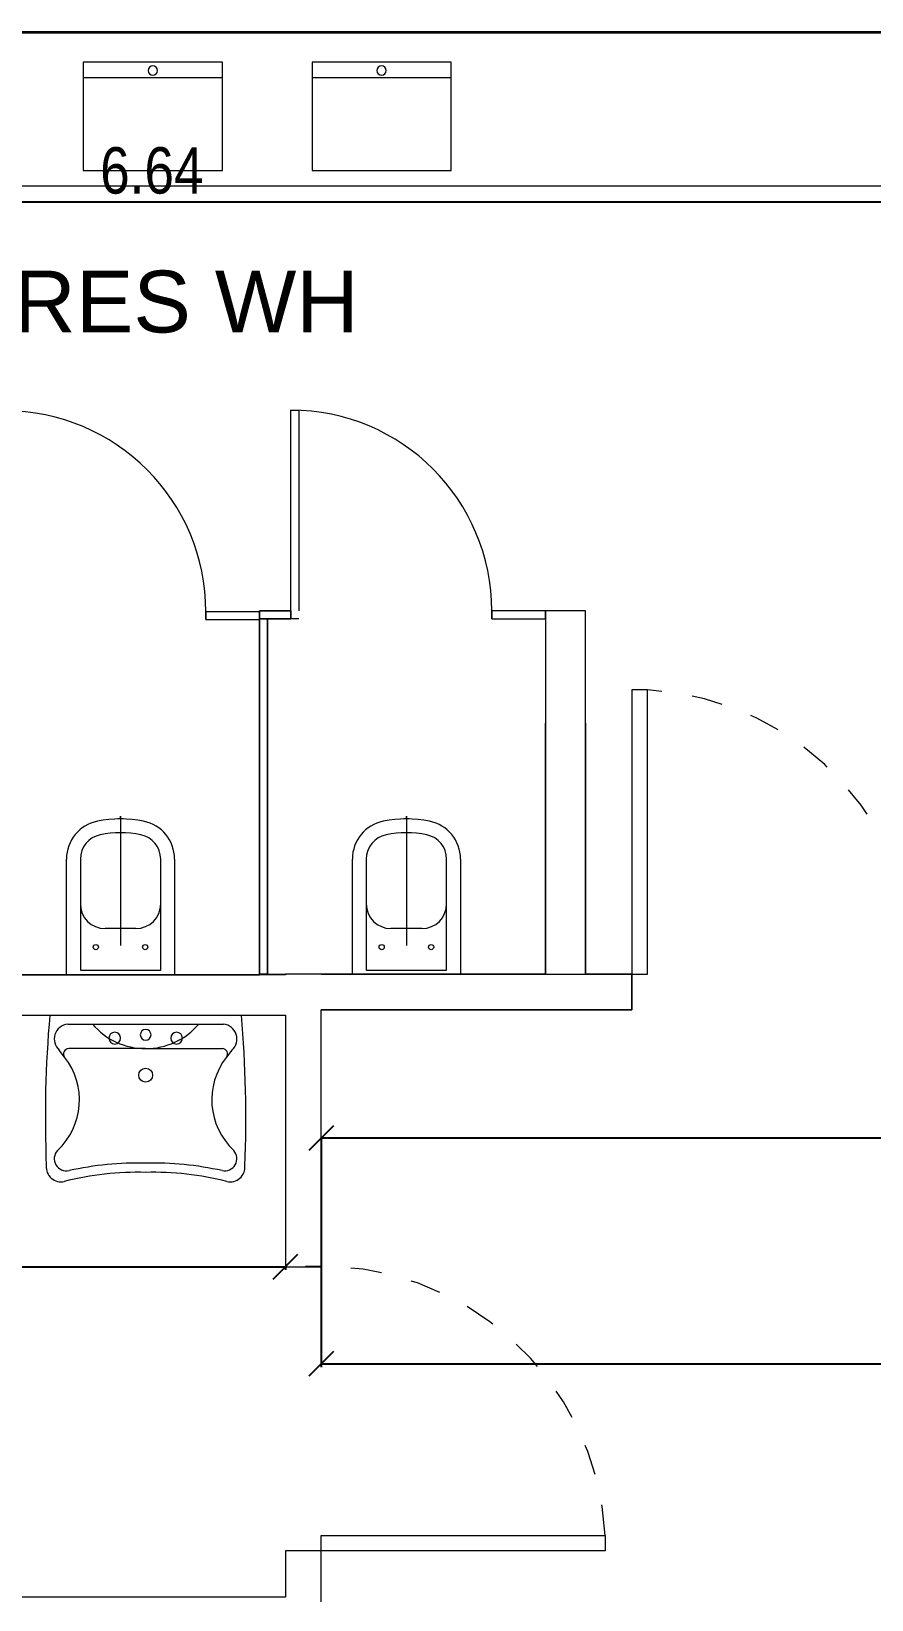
# Model space of a CAD drawing. Header units: millimetres. Extents: x 38 to 139, y 58 to 123.
# Drawn here: x 45.68 to 48.4, y 100.28 to 105.36 of the extents above; entities that cross this region are included whole.
import ezdxf

# ---------------------------------------------------------------- set-up
doc = ezdxf.new("R2010")
doc.units = ezdxf.units.MM
doc.linetypes.add('Dash 1_16_', pattern=[0.003174, 0.001587, -0.001587])
for name, color, linetype, lineweight in [('A-DOORSYM', 7, 'Continuous', 9), ('A-FLORCAM', 7, 'Continuous', 9), ('A-WALL', 7, 'Continuous', 9), ('DIMENSION', 1, 'Continuous', 25), ('P-SANRFIM', 7, 'Continuous', 9)]:
    doc.layers.add(name, color=color, linetype=linetype, lineweight=lineweight)
doc.layers.add('estructura', color=7, linetype='Continuous')
doc.layers.add('Sectores', color=3, linetype='Continuous')
doc.styles.add('ARIALNARROW', font='ARIALN.TTF')
doc.styles.add('MtXpl_Arial_Unicode_', font='ARIALUNI.ttf')
doc.dimstyles.new('C', dxfattribs={"dimscale": 1.5, "dimtxt": 0.15, "dimasz": 0.08, "dimexe": 0.01, "dimexo": 0, "dimgap": 0.025, "dimtad": 1, "dimzin": 0, "dimdsep": 46, "dimtxsty": 'ARIALNARROW', "dimblk": 'OBLIQUE', "dimcen": 0, "dimclrd": 256, "dimclre": 256, "dimclrt": 256, "dimadec": 0, "dimazin": 0, "dimtfac": 1.666667, "dimtofl": 0, "dimtmove": 0, "dimatfit": 0, "dimldrblk": 'OBLIQUE', "dimfxl": 0.1, "dimtolj": 1, "dimtzin": 0, "dimarcsym": 0})

# ---------------------------------------------------------------- blocks, each defined once
blk = doc.blocks.new('_Oblique')
at = {"layer": 'estructura', "color": 0, "lineweight": -2}
blk.add_line((-0.5, -0.5), (0.5, 0.5), dxfattribs=at)
blk = doc.blocks.new('*D23')
at = {"layer": 'Defpoints', "color": 0}
for p in [(42.745894, 101.359709), (46.506294, 101.361337), (46.506294, 101.359709)]:
    blk.add_point(p, dxfattribs=at)
at = {"layer": 'DIMENSION', "lineweight": -2}
for p, q in [((42.745894, 101.359709), (42.745894, 101.369709)), ((42.745894, 101.359709), (46.506294, 101.359709)), ((46.506294, 101.361337), (46.506294, 101.349709))]:
    blk.add_line(p, q, dxfattribs=at)
at = {"layer": 'DIMENSION', "lineweight": -2, "xscale": 0.08, "yscale": 0.08, "zscale": 0.08, "rotation": 180}
blk.add_blockref('_Oblique', (42.745894, 101.359709), dxfattribs=at)
at = {"layer": 'DIMENSION', "lineweight": -2, "xscale": 0.08, "yscale": 0.08, "zscale": 0.08}
blk.add_blockref('_Oblique', (46.506294, 101.359709), dxfattribs=at)
at = {"layer": 'DIMENSION', "insert": (44.626094, 101.461286), "char_height": 0.15, "attachment_point": 5, "style": 'ARIALNARROW'}
blk.add_mtext('\\A1;3.76', dxfattribs=at)
blk = doc.blocks.new('*D24')
at = {"layer": 'Defpoints', "color": 0}
for p in [(46.621294, 101.775459), (56.973382, 101.34494), (56.973382, 101.04494)]:
    blk.add_point(p, dxfattribs=at)
at = {"layer": 'DIMENSION', "lineweight": -2}
for p, q in [((46.621294, 101.775459), (46.621294, 101.03494)), ((56.973382, 101.34494), (56.973382, 101.03494)), ((46.621294, 101.04494), (56.973382, 101.04494))]:
    blk.add_line(p, q, dxfattribs=at)
at = {"layer": 'DIMENSION', "lineweight": -2, "xscale": 0.08, "yscale": 0.08, "zscale": 0.08, "rotation": 180}
blk.add_blockref('_Oblique', (46.621294, 101.04494), dxfattribs=at)
at = {"layer": 'DIMENSION', "lineweight": -2, "xscale": 0.08, "yscale": 0.08, "zscale": 0.08}
blk.add_blockref('_Oblique', (56.973382, 101.04494), dxfattribs=at)
at = {"layer": 'DIMENSION', "insert": (51.797338, 101.146517), "char_height": 0.15, "attachment_point": 5, "style": 'ARIALNARROW'}
blk.add_mtext('\\A1;10.35', dxfattribs=at)
blk = doc.blocks.new('*D25')
at = {"layer": 'Defpoints', "color": 0}
for p in [(52.755732, 102.191209), (46.621294, 101.775459), (46.621294, 101.775459)]:
    blk.add_point(p, dxfattribs=at)
at = {"layer": 'DIMENSION', "lineweight": -2}
for p, q in [((52.755732, 102.191209), (52.755732, 101.765459)), ((46.621294, 101.775459), (46.621294, 101.765459)), ((52.755732, 101.775459), (46.621294, 101.775459))]:
    blk.add_line(p, q, dxfattribs=at)
at = {"layer": 'DIMENSION', "lineweight": -2, "xscale": 0.08, "yscale": 0.08, "zscale": 0.08, "rotation": 180}
blk.add_blockref('_Oblique', (46.621294, 101.775459), dxfattribs=at)
at = {"layer": 'DIMENSION', "lineweight": -2, "xscale": 0.08, "yscale": 0.08, "zscale": 0.08}
blk.add_blockref('_Oblique', (52.755732, 101.775459), dxfattribs=at)
at = {"layer": 'DIMENSION', "insert": (49.688513, 101.877036), "char_height": 0.15, "attachment_point": 5, "style": 'ARIALNARROW'}
blk.add_mtext('\\A1;6.13', dxfattribs=at)
blk = doc.blocks.new('*D34')
at = {"layer": 'Defpoints', "color": 0}
for p in [(42.750894, 105.104703), (49.395787, 105.104703), (42.750894, 104.804703)]:
    blk.add_point(p, dxfattribs=at)
at = {"layer": 'DIMENSION', "lineweight": -2}
for p, q in [((42.750894, 105.104703), (42.750894, 104.794703)), ((49.395787, 105.104703), (49.395787, 104.794703)), ((49.395787, 104.804703), (42.750894, 104.804703))]:
    blk.add_line(p, q, dxfattribs=at)
at = {"layer": 'DIMENSION', "lineweight": -2, "xscale": 0.08, "yscale": 0.08, "zscale": 0.08, "rotation": 180}
blk.add_blockref('_Oblique', (42.750894, 104.804703), dxfattribs=at)
at = {"layer": 'DIMENSION', "lineweight": -2, "xscale": 0.08, "yscale": 0.08, "zscale": 0.08}
blk.add_blockref('_Oblique', (49.395787, 104.804703), dxfattribs=at)
at = {"layer": 'DIMENSION', "insert": (46.07334, 104.906279), "char_height": 0.15, "attachment_point": 5, "style": 'ARIALNARROW'}
blk.add_mtext('\\A1;6.64', dxfattribs=at)

msp = doc.modelspace()

# ---------------------------------------------------------------- linework, layer by layer
at = {"layer": 'A-DOORSYM', "color": 252}
for p, q in [((47.677494, 103.226209), (47.627494, 103.226209)), ((47.627494, 103.226209), (47.627494, 102.306209)), ((47.677494, 102.306209), (47.677494, 103.226209)), ((47.627494, 102.306209), (47.677494, 102.306209)), ((46.621294, 100.489709), (47.541294, 100.489709)), ((46.621294, 100.439709), (46.621294, 100.489709)), ((47.541294, 100.489709), (47.541294, 100.439709)), ((47.541294, 100.439709), (46.621294, 100.439709))]:
    msp.add_line(p, q, dxfattribs=at)
at = {"layer": 'A-DOORSYM', "color": 252, "linetype": 'Dash 1_16_'}
for centre, start, end in [((47.627494, 102.306209), 356.889159, 86.889159), ((46.621294, 100.439709), 3.110841, 93.110841)]:
    msp.add_arc(centre, 0.921358, start, end, dxfattribs=at)
at = {"layer": 'A-FLORCAM', "color": 252}
for p, q in [((49.395787, 105.352203), (42.750894, 105.352203)), ((42.750894, 105.352203), (49.395787, 105.352203)), ((45.851651, 105.257203), (45.851651, 104.907203)), ((46.301651, 105.257203), (45.851651, 105.257203)), ((46.301651, 104.907203), (46.301651, 105.257203)), ((46.592061, 105.257203), (46.592061, 104.907203)), ((47.042061, 105.257203), (46.592061, 105.257203)), ((47.042061, 104.907203), (47.042061, 105.257203)), ((46.301651, 105.207203), (45.851651, 105.207203)), ((47.042061, 105.207203), (46.592061, 105.207203)), ((45.851651, 104.907203), (46.301651, 104.907203)), ((46.592061, 104.907203), (47.042061, 104.907203)), ((42.745894, 104.857203), (49.400787, 104.857203)), ((46.523694, 104.131609), (46.549094, 104.131609)), ((46.523694, 103.481609), (46.523694, 104.131609)), ((46.549094, 104.131609), (46.549094, 103.481609)), ((46.422094, 103.481609), (46.523694, 103.481609)), ((46.422094, 102.306209), (46.422094, 103.481609)), ((46.523694, 103.481609), (46.523694, 103.456209)), ((47.347494, 103.481609), (47.173694, 103.481609)), ((47.173694, 103.481609), (47.173694, 103.456209)), ((47.347494, 103.481609), (47.347494, 103.456209)), ((46.422094, 103.479109), (46.248294, 103.479109)), ((46.248294, 103.479109), (46.248294, 103.453709)), ((46.248294, 103.453709), (46.422094, 103.453709)), ((46.422094, 103.479109), (46.422094, 103.453709)), ((46.447494, 103.456209), (46.447494, 102.306209)), ((46.523694, 103.456209), (46.447494, 103.456209)), ((46.549094, 103.456209), (46.523694, 103.456209)), ((47.173694, 103.456209), (47.347494, 103.456209)), ((45.522094, 102.303709), (46.422094, 102.303709)), ((46.447494, 102.306209), (46.422094, 102.306209)), ((46.422094, 102.306209), (46.447494, 102.306209)), ((46.447494, 102.306209), (46.506294, 102.306209))]:
    msp.add_line(p, q, dxfattribs=at)
at = {"layer": 'A-FLORCAM', "color": 252, "lineweight": 18}
for p, q in [((46.523694, 103.481609), (46.422094, 103.481609)), ((46.422094, 103.481609), (46.422094, 103.456209)), ((46.523694, 103.481609), (46.523694, 103.456209)), ((46.523694, 103.456209), (46.523694, 103.481609)), ((47.173694, 103.456209), (47.173694, 103.481609)), ((47.347494, 103.481609), (47.173694, 103.481609)), ((47.173694, 103.481609), (47.173694, 103.456209)), ((47.347494, 103.456209), (47.347494, 103.481609)), ((46.248294, 103.453709), (46.248294, 103.479109)), ((46.422094, 103.479109), (46.248294, 103.479109)), ((46.248294, 103.479109), (46.248294, 103.453709)), ((46.248294, 103.453709), (46.422094, 103.453709)), ((46.422094, 103.453709), (46.422094, 103.479109)), ((46.447494, 103.456209), (46.422094, 103.456209)), ((46.422094, 103.456209), (46.422094, 102.306209)), ((46.422094, 103.456209), (46.523694, 103.456209)), ((46.447494, 102.306209), (46.447494, 103.456209)), ((47.173694, 103.456209), (47.347494, 103.456209)), ((46.422094, 102.306209), (46.447494, 102.306209))]:
    msp.add_line(p, q, dxfattribs=at)
at = {"layer": 'A-FLORCAM', "color": 252}
for centre, radius, start, end in [((46.076651, 105.230328), 0.015, 0, 180), ((46.076651, 105.230328), 0.015, 180, 0), ((46.817061, 105.230328), 0.015, 0, 180), ((46.817061, 105.230328), 0.015, 180, 0), ((45.598294, 103.479109), 0.65, 0, 90), ((46.523694, 103.481609), 0.65, 0, 90)]:
    msp.add_arc(centre, radius, start, end, dxfattribs=at)
at = {"layer": 'A-WALL', "color": 252, "lineweight": 18}
for p, q in [((42.745894, 105.357203), (49.400787, 105.357203)), ((47.477494, 103.481609), (47.347494, 103.481609)), ((47.477494, 102.306209), (47.477494, 103.481609)), ((47.347494, 103.456209), (47.347494, 102.306209)), ((47.347494, 102.306209), (47.347494, 103.118654)), ((47.477494, 103.118654), (47.477494, 102.306209)), ((46.506294, 102.303709), (45.522094, 102.303709)), ((46.506294, 102.306209), (46.506294, 102.303709)), ((47.347494, 102.306209), (46.506294, 102.306209)), ((46.621294, 102.306209), (47.627494, 102.306209)), ((47.627494, 102.306209), (47.477494, 102.306209)), ((47.627494, 102.191209), (47.627494, 102.306209)), ((47.627494, 102.306209), (47.627494, 102.191209)), ((45.638232, 102.173709), (46.506294, 102.173709)), ((46.506294, 102.173709), (46.506294, 101.359709)), ((46.621294, 101.359709), (46.621294, 102.191209)), ((46.621294, 102.191209), (47.627494, 102.191209)), ((47.627494, 102.191209), (46.621294, 102.191209)), ((46.506294, 101.359709), (46.621294, 101.359709)), ((46.506294, 100.439709), (46.506294, 100.289709)), ((46.621294, 100.439709), (46.506294, 100.439709)), ((46.621294, 100.274709), (46.621294, 100.439709)), ((46.506294, 100.289709), (44.100732, 100.289709))]:
    msp.add_line(p, q, dxfattribs=at)
at = {"layer": 'P-SANRFIM', "color": 252}
for p, q in [((45.972094, 102.818049), (45.972094, 102.817215)), ((45.972094, 102.818049), (45.972094, 102.817215)), ((45.972094, 102.817214), (45.972094, 102.818048)), ((45.972094, 102.818048), (45.972094, 102.817214)), ((45.972094, 102.817215), (45.972094, 102.816196)), ((45.972094, 102.817215), (45.972094, 102.816196)), ((45.972094, 102.816196), (45.972094, 102.817214)), ((45.972094, 102.817214), (45.972094, 102.816196)), ((45.972094, 102.816196), (45.972094, 102.814994)), ((45.972094, 102.816196), (45.972094, 102.814994)), ((45.972094, 102.814993), (45.972094, 102.816196)), ((45.972094, 102.816196), (45.972094, 102.814993)), ((45.972094, 102.81558), (45.972094, 102.814497)), ((45.972094, 102.814958), (45.972094, 102.81558)), ((45.972094, 102.814994), (45.972094, 102.813608)), ((45.972094, 102.814994), (45.972094, 102.813608)), ((45.972094, 102.813607), (45.972094, 102.814993)), ((45.972094, 102.814993), (45.972094, 102.813607)), ((45.972094, 102.813945), (45.972094, 102.814958)), ((45.972094, 102.814497), (45.972094, 102.813704)), ((45.972094, 102.812335), (45.972094, 102.813945)), ((45.972094, 102.813704), (45.972094, 102.811314)), ((45.972094, 102.813608), (45.972094, 102.812038)), ((45.972094, 102.813608), (45.972094, 102.812038)), ((45.972094, 102.812038), (45.972094, 102.813607)), ((45.972094, 102.813607), (45.972094, 102.812038)), ((45.972094, 102.812038), (45.972094, 102.80979)), ((45.972094, 102.812038), (45.972094, 102.80979)), ((45.972094, 102.809789), (45.972094, 102.812038)), ((45.972094, 102.812038), (45.972094, 102.809789)), ((45.972094, 102.811314), (45.972094, 102.808365)), ((45.972094, 102.810004), (45.972094, 102.810843)), ((45.972094, 102.808981), (45.972094, 102.810004)), ((45.972094, 102.80979), (45.972094, 102.80685)), ((45.972094, 102.807772), (45.972094, 102.808981)), ((45.972094, 102.80685), (45.972094, 102.803236)), ((45.972094, 102.803236), (45.972094, 102.798965)), ((45.972094, 102.798965), (45.972094, 102.794054)), ((45.972094, 102.794054), (45.972094, 102.788521)), ((45.972094, 102.788521), (45.972094, 102.782411)), ((45.972094, 102.782411), (45.972094, 102.77578)), ((45.972094, 102.77578), (45.972094, 102.768659)), ((45.972094, 102.768659), (45.972094, 102.761081)), ((46.897494, 102.818049), (46.897494, 102.817215)), ((46.897494, 102.818049), (46.897494, 102.817215)), ((46.897494, 102.817214), (46.897494, 102.818048)), ((46.897494, 102.818048), (46.897494, 102.817214)), ((46.897494, 102.817215), (46.897494, 102.816196)), ((46.897494, 102.817215), (46.897494, 102.816196)), ((46.897494, 102.816196), (46.897494, 102.817214)), ((46.897494, 102.817214), (46.897494, 102.816196)), ((46.897494, 102.816196), (46.897494, 102.814994)), ((46.897494, 102.816196), (46.897494, 102.814994)), ((46.897494, 102.814993), (46.897494, 102.816196)), ((46.897494, 102.816196), (46.897494, 102.814993)), ((46.897494, 102.81558), (46.897494, 102.814497)), ((46.897494, 102.814958), (46.897494, 102.81558)), ((46.897494, 102.814994), (46.897494, 102.813608)), ((46.897494, 102.814994), (46.897494, 102.813608)), ((46.897494, 102.813607), (46.897494, 102.814993)), ((46.897494, 102.814993), (46.897494, 102.813607)), ((46.897494, 102.813945), (46.897494, 102.814958)), ((46.897494, 102.814497), (46.897494, 102.813704)), ((46.897494, 102.812335), (46.897494, 102.813945)), ((46.897494, 102.813704), (46.897494, 102.811314)), ((46.897494, 102.813608), (46.897494, 102.812038)), ((46.897494, 102.813608), (46.897494, 102.812038)), ((46.897494, 102.812038), (46.897494, 102.813607)), ((46.897494, 102.813607), (46.897494, 102.812038)), ((46.897494, 102.812038), (46.897494, 102.80979)), ((46.897494, 102.812038), (46.897494, 102.80979)), ((46.897494, 102.809789), (46.897494, 102.812038)), ((46.897494, 102.812038), (46.897494, 102.809789)), ((46.897494, 102.811314), (46.897494, 102.808365)), ((46.897494, 102.810004), (46.897494, 102.810843)), ((46.897494, 102.808981), (46.897494, 102.810004)), ((46.897494, 102.80979), (46.897494, 102.80685)), ((46.897494, 102.807772), (46.897494, 102.808981)), ((46.897494, 102.80685), (46.897494, 102.803236)), ((46.897494, 102.803236), (46.897494, 102.798965)), ((46.897494, 102.798965), (46.897494, 102.794054)), ((46.897494, 102.794054), (46.897494, 102.788521)), ((46.897494, 102.788521), (46.897494, 102.782411)), ((46.897494, 102.782411), (46.897494, 102.77578)), ((46.897494, 102.77578), (46.897494, 102.768659)), ((46.897494, 102.768659), (46.897494, 102.761081)), ((45.972094, 102.761081), (45.972094, 102.753078)), ((45.972094, 102.753078), (45.972094, 102.744683)), ((45.972094, 102.744683), (45.972094, 102.735966)), ((45.972094, 102.735966), (45.972094, 102.727004)), ((45.972094, 102.727004), (45.972094, 102.717839)), ((45.972094, 102.727004), (45.972094, 102.717839)), ((46.897494, 102.761081), (46.897494, 102.753078)), ((46.897494, 102.753078), (46.897494, 102.744683)), ((46.897494, 102.744683), (46.897494, 102.735966)), ((46.897494, 102.735966), (46.897494, 102.727004)), ((46.897494, 102.727004), (46.897494, 102.717839)), ((46.897494, 102.727004), (46.897494, 102.717839)), ((45.797094, 102.488709), (45.797094, 102.678699)), ((45.842094, 102.678699), (45.842094, 102.320709)), ((45.972094, 102.717839), (45.972094, 102.70851)), ((45.972094, 102.70851), (45.972094, 102.699058)), ((45.972094, 102.699058), (45.972094, 102.689523)), ((45.972094, 102.689523), (45.972094, 102.499533)), ((46.102094, 102.320709), (46.102094, 102.678699)), ((46.147094, 102.678699), (46.147094, 102.488709)), ((46.722494, 102.488709), (46.722494, 102.678699)), ((46.767494, 102.678699), (46.767494, 102.320709)), ((46.897494, 102.717839), (46.897494, 102.70851)), ((46.897494, 102.70851), (46.897494, 102.699058)), ((46.897494, 102.699058), (46.897494, 102.689523)), ((46.897494, 102.689523), (46.897494, 102.499533)), ((47.027494, 102.320709), (47.027494, 102.678699)), ((47.072494, 102.678699), (47.072494, 102.488709)), ((45.797094, 102.306709), (45.797094, 102.488709)), ((45.972094, 102.499533), (45.972094, 102.429534)), ((46.147094, 102.488709), (46.147094, 102.306709)), ((46.722494, 102.306709), (46.722494, 102.488709)), ((46.897494, 102.499533), (46.897494, 102.429534)), ((47.072494, 102.488709), (47.072494, 102.306709)), ((46.022094, 102.453709), (45.922094, 102.453709)), ((45.972094, 102.429534), (45.972094, 102.426736)), ((45.972094, 102.426736), (45.972094, 102.42397)), ((45.972094, 102.42397), (45.972094, 102.421251)), ((45.972094, 102.421251), (45.972094, 102.418595)), ((45.972094, 102.418595), (45.972094, 102.416017)), ((45.972094, 102.416017), (45.972094, 102.413533)), ((45.972094, 102.413533), (45.972094, 102.411172)), ((46.947494, 102.453709), (46.847494, 102.453709)), ((46.897494, 102.429534), (46.897494, 102.426736)), ((46.897494, 102.426736), (46.897494, 102.42397)), ((46.897494, 102.42397), (46.897494, 102.421251)), ((46.897494, 102.421251), (46.897494, 102.418595)), ((46.897494, 102.418595), (46.897494, 102.416017)), ((46.897494, 102.416017), (46.897494, 102.413533)), ((46.897494, 102.413533), (46.897494, 102.411172)), ((45.972094, 102.411172), (45.972094, 102.408959)), ((45.972094, 102.408959), (45.972094, 102.406906)), ((45.972094, 102.406906), (45.972094, 102.405025)), ((45.972094, 102.405025), (45.972094, 102.403326)), ((45.972094, 102.403326), (45.972094, 102.401821)), ((45.972094, 102.401821), (45.972094, 102.400535)), ((45.972094, 102.400535), (45.972094, 102.399472)), ((45.972094, 102.399472), (45.972094, 102.398636)), ((46.897494, 102.411172), (46.897494, 102.408959)), ((46.897494, 102.408959), (46.897494, 102.406906)), ((46.897494, 102.406906), (46.897494, 102.405025)), ((46.897494, 102.405025), (46.897494, 102.403326)), ((46.897494, 102.403326), (46.897494, 102.401821)), ((46.897494, 102.401821), (46.897494, 102.400535)), ((46.897494, 102.400535), (46.897494, 102.399472)), ((46.897494, 102.399472), (46.897494, 102.398636)), ((45.844094, 102.318709), (46.100094, 102.318709)), ((46.769494, 102.318709), (47.025494, 102.318709)), ((45.801082, 102.144543), (46.053449, 102.144543)), ((46.053449, 102.144543), (46.305381, 102.144543)), ((45.791291, 102.037909), (45.773573, 102.060109)), ((46.053014, 102.065271), (45.8046, 102.065271)), ((46.053014, 102.065271), (46.301864, 102.065271)), ((46.332891, 102.060109), (46.315173, 102.037909))]:
    msp.add_line(p, q, dxfattribs=at)
for centre, radius in [((45.892094, 102.393709), 0.0085), ((46.052094, 102.393709), 0.0085), ((46.817494, 102.393709), 0.0085), ((46.977494, 102.393709), 0.0085), ((46.053449, 101.979265), 0.0225)]:
    msp.add_circle(centre, radius, dxfattribs=at)
for centre, radius, start, end in [((45.922094, 102.678699), 0.125, 101.444153, 180), ((45.972094, 102.431709), 0.377, 78.555847, 101.444153), ((45.972094, 102.431709), 0.377, 88.724663, 91.275337), ((46.022094, 102.678699), 0.125, 0, 78.555847), ((46.847494, 102.678699), 0.125, 101.444153, 180), ((46.897494, 102.431709), 0.377, 78.555847, 101.444153), ((46.897494, 102.431709), 0.377, 88.724663, 91.275337), ((46.947494, 102.678699), 0.125, 0, 78.555847), ((45.922094, 102.678699), 0.08, 101.444153, 180), ((45.972094, 102.431709), 0.332, 78.555847, 101.444153), ((46.022094, 102.678699), 0.08, 0, 78.555847), ((46.847494, 102.678699), 0.08, 101.444153, 180), ((46.897494, 102.431709), 0.332, 78.555847, 101.444153), ((46.947494, 102.678699), 0.08, 0, 78.555847), ((45.922094, 102.533709), 0.08, 180, 270), ((46.022094, 102.533709), 0.08, 270, 0), ((46.847494, 102.533709), 0.08, 180, 270), ((46.947494, 102.533709), 0.08, 270, 0), ((45.844094, 102.320709), 0.002, 180, 270), ((46.100094, 102.320709), 0.002, 270, 0), ((46.769494, 102.320709), 0.002, 180, 270), ((47.025494, 102.320709), 0.002, 270, 0), ((45.800094, 102.306709), 0.003, 180, 270), ((46.144094, 102.306709), 0.003, 270, 0), ((46.725494, 102.306709), 0.003, 180, 195), ((47.069494, 102.306709), 0.003, 345, 0), ((49.559144, 101.840671), 3.830417, 175.012081, 182.313651), ((42.54732, 101.840671), 3.830417, 357.686349, 4.987919), ((45.806235, 102.096165), 0.048651, 96.080181, 227.82749), ((46.053014, 102.291253), 0.225982, 220.482287, 270), ((45.953449, 102.09926), 0.01905, 0, 180), ((46.053449, 102.110078), 0.0175, 90, 270), ((46.053449, 102.291253), 0.225982, 270, 319.517713), ((46.053449, 102.110078), 0.0175, 270, 90), ((46.153449, 102.09926), 0.01905, 0, 180), ((46.300228, 102.096165), 0.048651, 312.17251, 83.919819), ((45.8046, 102.048353), 0.016918, 90, 218.123894), ((45.953449, 102.09926), 0.01905, 180, 0), ((46.153449, 102.09926), 0.01905, 180, 0), ((46.301864, 102.048353), 0.016918, 321.876109, 90), ((45.615046, 101.899596), 0.224037, 312.980749, 38.123894), ((46.491418, 101.899596), 0.224037, 141.876106, 227.019251), ((45.797277, 101.70917), 0.039666, 138.033708, 282.111101), ((46.309187, 101.70917), 0.039666, 257.888899, 41.966292), ((45.779016, 101.681663), 0.04737, 174.701686, 283.493768), ((46.028259, 100.687567), 0.977498, 88.536062, 104.103401), ((46.028744, 100.673197), 1.021852, 88.626844, 102.6135), ((46.077719, 100.673197), 1.021852, 77.3865, 91.373156), ((46.078205, 100.687567), 0.977498, 75.896599, 91.463938), ((46.327447, 101.681663), 0.04737, 256.506232, 5.298314)]:
    msp.add_arc(centre, radius, start, end, dxfattribs=at)

# ---------------------------------------------------------------- texts
at = {"layer": 'Sectores', "style": 'MtXpl_Arial_Unicode_'}
msp.add_text('BAÑO MUJERES WH', height=0.2, dxfattribs=at).set_placement((43.995628, 104.382798))

# ---------------------------------------------------------------- dimensions: what is measured, and where the dimension line sits
at = {"layer": 'DIMENSION'}
for base, p1, p2, override, picture, middle in [((42.750894, 104.804703), (49.395787, 105.104703), (42.750894, 105.104703), {"dimscale": 1, "dimlfac": 1, "dimtxsty": 'ARIALNARROW', "dimtmove": 1, "dimtolj": 1}, '*D34', (46.07334, 104.906279)), ((46.621294, 101.775459), (52.755732, 102.191209), (46.621294, 101.775459), {"dimscale": 1, "dimlfac": 1, "dimtxsty": 'ARIALNARROW', "dimtolj": 1}, '*D25', (49.688513, 101.877036)), ((56.973382, 101.04494), (46.621294, 101.775459), (56.973382, 101.34494), {"dimscale": 1, "dimlfac": 1, "dimtxsty": 'ARIALNARROW', "dimtolj": 1}, '*D24', (51.797338, 101.146517)), ((46.506294, 101.359709), (42.745894, 101.359709), (46.506294, 101.361337), {"dimscale": 1, "dimlfac": 1, "dimtxsty": 'ARIALNARROW', "dimtolj": 1}, '*D23', (44.626094, 101.461286))]:
    dim = msp.add_linear_dim(base=base, p1=p1, p2=p2, dimstyle='C', override=override, dxfattribs=at)
    dim.commit()
    dim.dimension.update_dxf_attribs({"geometry": picture, "text_midpoint": middle})

doc.saveas('drawing.dxf')
